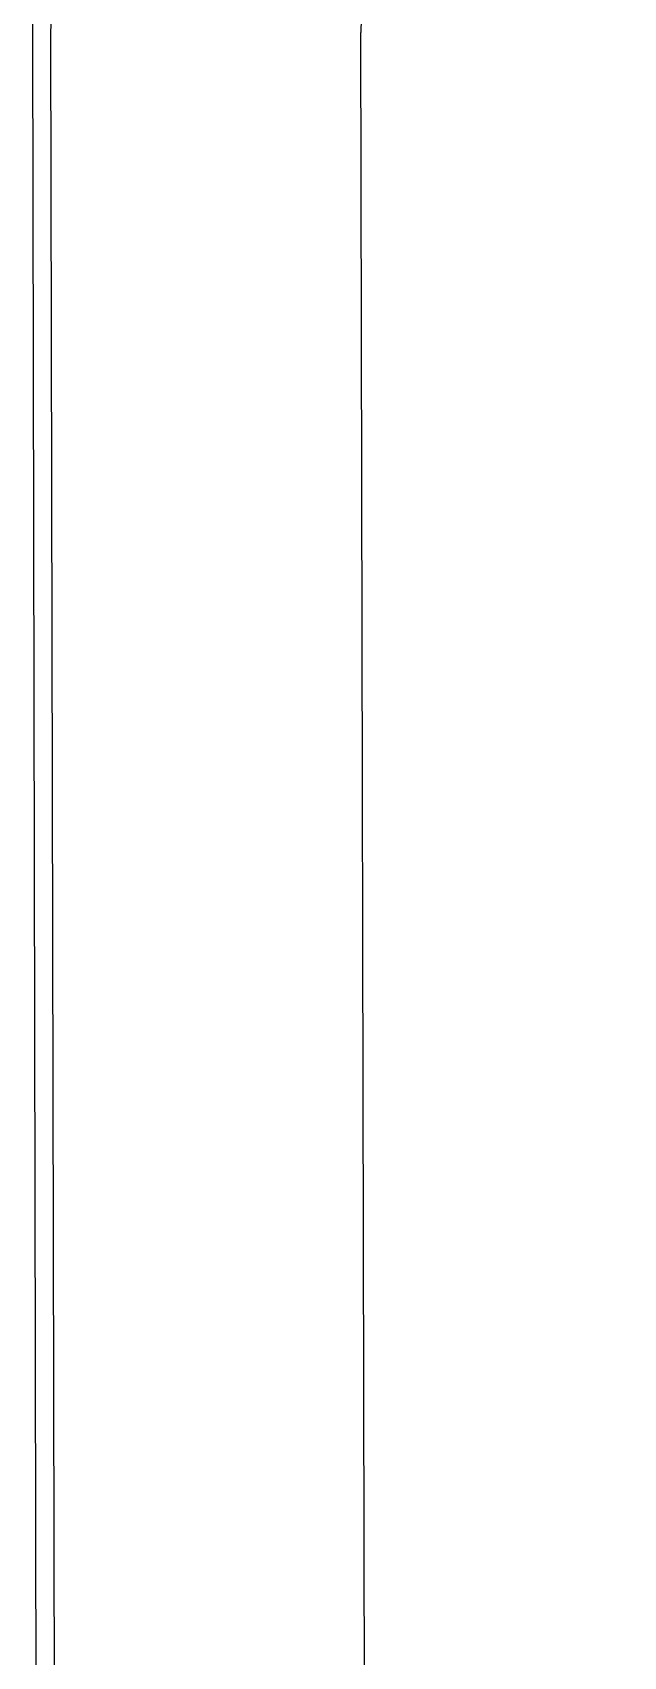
# Model space of a CAD drawing. Header units: inches. Extents: x -91 to 83, y -48 to 107.
# Drawn here: x -45.71 to -39.18, y 35.11 to 53.04 of the extents above; entities that cross this region are included whole.
import ezdxf

# ---------------------------------------------------------------- set-up
doc = ezdxf.new("R2010")
doc.units = ezdxf.units.IN
doc.header["$MEASUREMENT"] = 0
doc.layers.add('Curbstone', color=21, linetype='CONTINUOUS')
doc.layers.add('PN-PLOT', color=5, linetype='CONTINUOUS')

msp = doc.modelspace()

# ---------------------------------------------------------------- linework, layer by layer
at = {"layer": 'Curbstone'}
for p, q in [((-45.7124, 53.0095), (-45.6688, 32.1969)), ((-45.5124, 53.0099), (-45.4688, 32.1973))]:
    msp.add_line(p, q, dxfattribs=at)
for radius in [6.15, 5.95]:
    msp.add_arc((-39.5624, 53.0224), radius, 91.84403, 180.12008, dxfattribs=at)
at = {"layer": 'PN-PLOT'}
msp.add_line((-41.9746, 2.9086), (-42.0848, 53.0437), dxfattribs=at)
msp.add_ellipse((-39.0839, 53.0503), major_axis=(-0.0005, 3.0009), ratio=1, start_param=0.0317886, end_param=1.5728402, dxfattribs=at)

doc.saveas('drawing.dxf')
